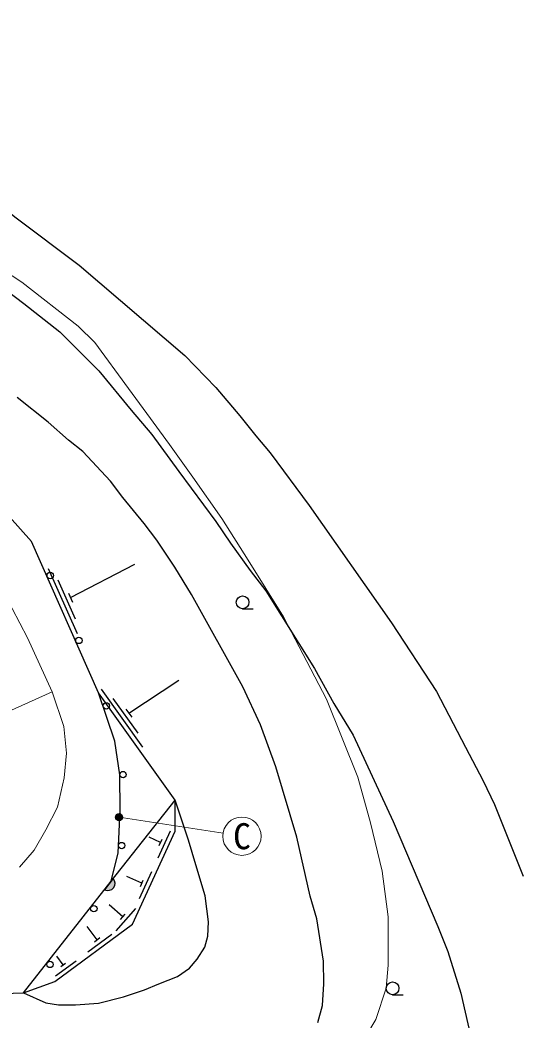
# Model space of a CAD drawing. Units: millimetres at full size, sheet at 1:1000; details may follow other scales. Extents: x 40000 to 680000, y 20000 to 380000.
# Drawn here: x 215846 to 251295, y 244082 to 314500 of the extents above; entities that cross this region are included whole.
import ezdxf
from ezdxf.enums import TextEntityAlignment as Align

# ---------------------------------------------------------------- set-up
doc = ezdxf.new("R2010")
doc.units = ezdxf.units.MM
doc.header["$LTSCALE"] = 1000
doc.linetypes.add('CHAIN', pattern=[18.5, 12, -1.5, 3.5, -1.5])
for name, color, linetype, lineweight in [('M-BGD', 7, 'Continuous', 25), ('M-BMK', 2, 'CHAIN', 13), ('M-STR-HTXT', 7, 'Continuous', 13), ('M-STR-STRC', 7, 'Continuous', 25)]:
    doc.layers.add(name, color=color, linetype=linetype, lineweight=lineweight)
doc.styles.add('ＭＳ ゴシック', font='')
doc.styles.get('ＭＳ ゴシック').set_extended_font_data('MS Gothic')

msp = doc.modelspace()

# ---------------------------------------------------------------- hatches: boundary and pattern name
at = {"layer": 'M-BGD'}
msp.add_hatch(color=256, dxfattribs=at).paths.add_polyline_path([(222424, 254036, -0.82183), (221812, 253257)])
at = {"layer": 'M-STR-STRC'}
msp.add_hatch(color=256, dxfattribs=at).paths.add_polyline_path([(222974, 258163, -1), (222683, 258570, -0.41421), (223031, 258512, -0.41421)])

# ---------------------------------------------------------------- linework, layer by layer
at = {"layer": 'M-BGD'}
for p, q in [((219403, 273824), (223943, 276172)), ((217843, 275868), (219865, 271295)), ((218522, 275075), (219735, 272331)), ((219261, 274144), (219545, 273504)), ((231532, 273044), (232282, 273044)), ((223515, 265683), (227042, 268007)), ((221573, 267368), (224480, 263300)), ((222398, 266729), (224143, 264288)), ((223311, 265967), (223718, 265398)), ((225586, 255505), (226462, 257413)), ((225752, 256584), (224954, 256950)), ((225649, 256361), (225854, 256807)), ((224268, 252632), (225144, 254540)), ((222424, 254036), (221812, 253257)), ((224434, 253711), (223377, 254196)), ((224331, 253488), (224536, 253934)), ((223088, 251344), (222141, 252186)), ((222614, 250360), (224010, 251929)), ((222925, 251161), (223251, 251527)), ((221285, 249737), (220592, 250672)), ((220619, 248871), (222307, 250120)), ((221088, 249591), (221482, 249882)), ((218347, 247188), (219794, 248259)), ((218892, 247965), (218446, 248568)), ((218723, 247840), (219061, 248090)), ((242104, 245865), (242854, 245865))]:
    msp.add_line(p, q, dxfattribs=at)
for points in [[(199707, 314500), (201509, 312698), (207262, 307249), (215493, 300640), (220016, 297235), (227456, 290886), (229651, 288628), (231342, 286618), (232464, 285225), (233473, 284012), (236221, 280302), (242023, 272055), (245193, 267219), (247248, 263289), (248497, 260923), (249290, 259257), (251295, 254212)], [(195382, 309956), (198125, 307332), (201550, 304753), (210937, 298498), (213662, 296388), (216128, 294539), (218662, 292531), (221409, 289806), (223692, 287022), (225136, 285300), (227045, 282695), (229653, 279177), (230671, 277661), (232056, 275739), (233164, 274300), (236603, 268840), (237960, 266367), (239323, 264146), (242146, 258068), (245297, 250674), (245992, 248897), (246918, 245961), (247714, 242480)], [(162544, 259447), (168853, 258945), (173844, 257763), (180435, 255261), (187809, 252816), (199965, 248869), (213853, 245916), (216101, 245991), (222282, 253855), (222765, 255861), (222911, 258841), (222885, 261338), (222528, 263723), (221386, 267113), (216666, 277788), (208107, 287324), (200508, 291075), (193870, 295064), (189449, 298978), (187456, 301629)], [(236837, 243908), (237153, 245100), (237269, 246638), (237227, 248231), (236774, 251209), (236297, 252808), (235358, 256952), (233881, 261906), (232801, 264870), (231545, 267550), (227937, 274053), (226759, 275960), (225479, 277874), (224591, 279042), (223093, 280884), (222221, 282025), (220276, 284105), (219276, 284914), (217841, 286169), (215655, 287924)], [(222282, 253855), (226775, 259573), (221386, 267113)], [(216101, 245991), (218309, 246787), (223773, 250832), (226779, 257384), (226775, 259573)], [(216101, 245991), (217664, 245287), (218558, 245142), (219766, 245142), (221377, 245267), (223130, 245712), (224612, 246196), (225630, 246617), (226940, 247143), (227789, 247735), (228326, 248357), (228862, 249213), (229074, 249983), (229124, 251003), (228907, 252820), (228242, 255006), (227728, 256743), (226775, 259573)]]:
    msp.add_lwpolyline(points, dxfattribs=at)
for centre, radius in [((217976, 275382), 225), ((231532, 273494), 450), ((219998, 270809), 225), ((221931, 266201), 225), ((223109, 261362), 225), ((223015, 256365), 225), ((221049, 251923), 225), ((217960, 247992), 225), ((242104, 246315), 450)]:
    msp.add_circle(centre, radius, dxfattribs=at)
msp.add_arc((222041, 253707), 505, 243.00662, 40.66481, dxfattribs=at)
at = {"layer": 'M-BMK'}
msp.add_lwpolyline([(215809, 254839), (216842, 256049), (217668, 257465), (218487, 259077), (218967, 261143), (219114, 262877), (218930, 264758), (218118, 267193), (216384, 270993), (214761, 274092)], dxfattribs=at)
at = {"layer": 'M-STR-HTXT'}
for p, q in [((218118, 267193), (207440, 262403)), ((222828, 258367), (230154, 257231))]:
    msp.add_line(p, q, dxfattribs=at)
msp.add_lwpolyline([(211256, 299109), (215976, 296036), (219946, 292930), (221110, 291780), (223497, 288550), (224780, 286781), (226374, 284604), (228038, 282296), (230070, 279401), (231917, 276467), (234415, 272470), (237451, 266665), (239656, 261185), (240537, 257958), (241376, 254551), (241803, 251351), (241803, 247937), (241654, 246315), (240914, 244128), (240267, 243015)], dxfattribs=at)
msp.add_circle((231488, 257024), 1350, dxfattribs=at)
at = {"layer": 'M-STR-STRC'}
msp.add_circle((222828, 258367), 250, dxfattribs=at)

# ---------------------------------------------------------------- texts
at = {"layer": 'M-STR-HTXT', "style": 'ＭＳ ゴシック'}
msp.add_text('C', height=1833, dxfattribs=at).set_placement((231488, 257024), align=Align.MIDDLE_CENTER)

doc.saveas('drawing.dxf')
